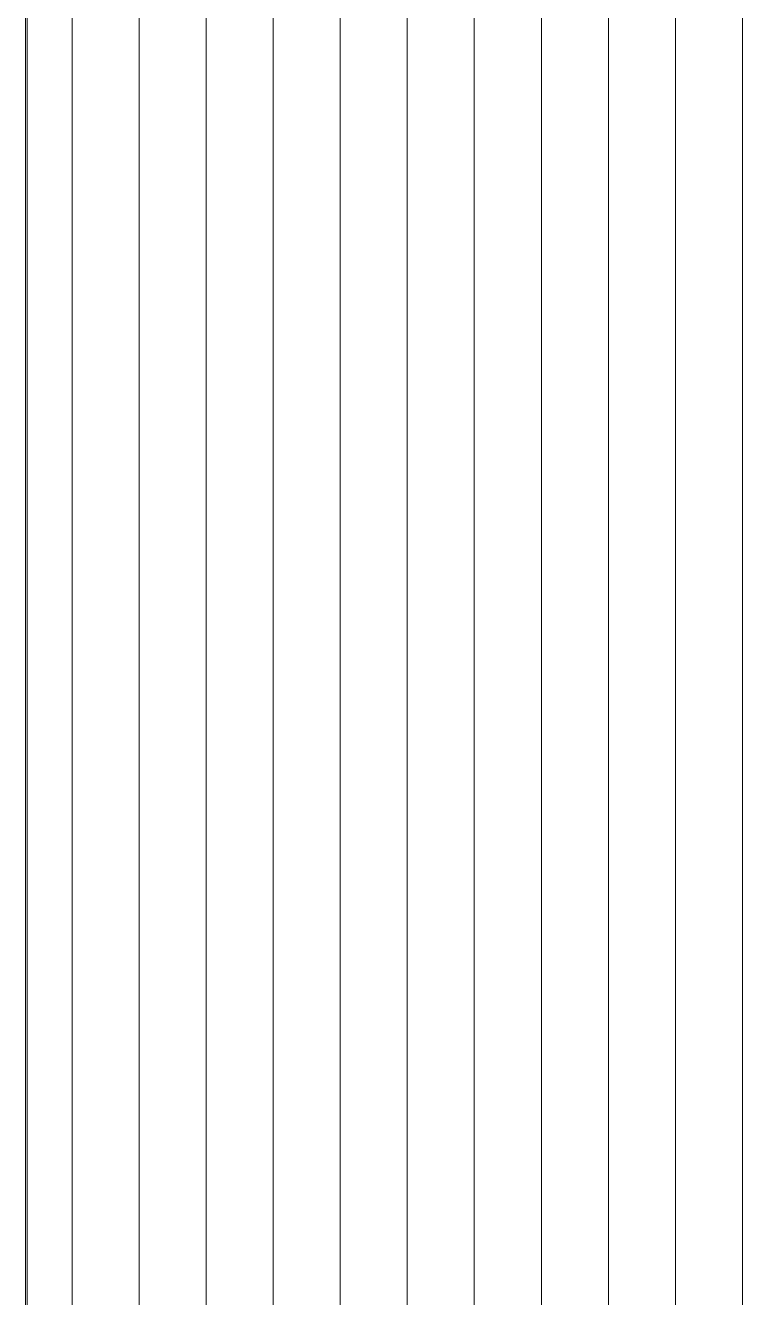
# Model space of a CAD drawing. Header units: millimetres. Extents: x -187664 to 435448, y -313239 to 299894.
# Drawn here: x 10744 to 11545, y -300837 to -299416 of the extents above; entities that cross this region are included whole.
import ezdxf

# ---------------------------------------------------------------- set-up
doc = ezdxf.new("R2010")
doc.units = ezdxf.units.MM
doc.layers.add('A-GENM', color=7, linetype='Continuous', lineweight=9)
doc.layers.add('A-GLAZ-CURT', color=7, linetype='Continuous', lineweight=9)

# ---------------------------------------------------------------- blocks, each defined once
blk = doc.blocks.new('DPA_CP_Entrance Louver Grill Vertical Z - Louver Grill Vertical Z-18397856-2140-01 ENTRANCE 1 ELEVATION 2')
at = {"layer": 'A-GLAZ-CURT', "color": 7}
for p, q in [((-13927.4, 105550), (-13927.4, 113945.1)), ((-13927.4, 105550), (-13927.4, 113945.1)), ((-13925.4, 105550), (-13925.4, 113945.1)), ((-13925.4, 113945.1), (-13925.4, 105550)), ((-13925.4, 105610), (-13925.4, 113895.1)), ((-13925.4, 113150), (-13925.4, 106550))]:
    blk.add_line(p, q, dxfattribs=at)
blk = doc.blocks.new('GM_Louver Grill Vertical Z - Z Profile-V478-2140-01 ENTRANCE 1 ELEVATION 2')
at = {"layer": 'A-GENM', "color": 7}
blk.add_line((-13800.5, 105550), (-13800.5, 113945.1), dxfattribs=at)

msp = doc.modelspace()

# ---------------------------------------------------------------- block references
at = {"layer": 'A-GENM', "color": 7}
for p in [(24596.301, -411064.71), (24671.173, -411064.71), (24746.045, -411064.71), (24820.916, -411064.71), (24895.788, -411064.71), (24970.66, -411064.71), (25045.532, -411064.71), (25120.404, -411064.71), (25195.275, -411064.71), (25270.147, -411064.71), (25345.019, -411064.71)]:
    msp.add_blockref('GM_Louver Grill Vertical Z - Z Profile-V478-2140-01 ENTRANCE 1 ELEVATION 2', p, dxfattribs=at)
at = {"layer": 'A-GLAZ-CURT', "color": 7}
msp.add_blockref('DPA_CP_Entrance Louver Grill Vertical Z - Louver Grill Vertical Z-18397856-2140-01 ENTRANCE 1 ELEVATION 2', (24671.173, -411064.71), dxfattribs=at)

doc.saveas('drawing.dxf')
